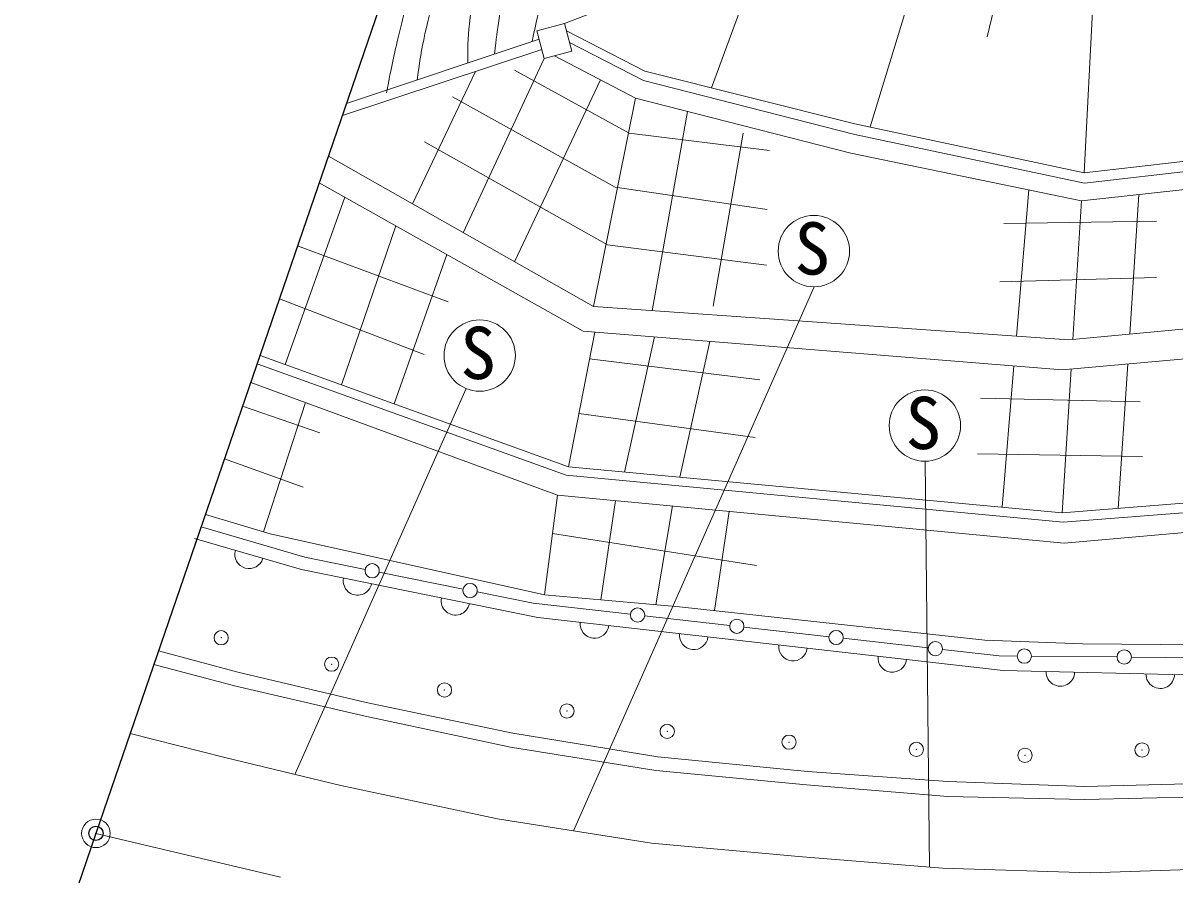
# Model space of a CAD drawing. Units: millimetres, scale not verified. Extents: x 40000 to 680000, y 20000 to 380000.
# Drawn here: x 83220 to 123574, y 281031 to 310894 of the extents above; entities that cross this region are included whole.
import ezdxf
from ezdxf.enums import TextEntityAlignment as Align

# ---------------------------------------------------------------- set-up
doc = ezdxf.new("R2010")
doc.units = ezdxf.units.MM
doc.header["$LTSCALE"] = 1000
doc.header["$PDMODE"] = 32
doc.header["$PDSIZE"] = 500
doc.linetypes.add('CHAIN', pattern=[18.5, 12, -1.5, 3.5, -1.5])
for name, color, linetype, lineweight in [('M-BGD', 7, 'Continuous', 13), ('M-BMK', 2, 'CHAIN', 13), ('M-BMK-SRVR', 3, 'Continuous', 25)]:
    doc.layers.add(name, color=color, linetype=linetype, lineweight=lineweight)
doc.layers.add('M-OTRS', color=6, linetype='Continuous')
doc.styles.add('ＭＳ ゴシック', font='')
doc.styles.get('ＭＳ ゴシック').set_extended_font_data('MS Gothic')

msp = doc.modelspace()

# ---------------------------------------------------------------- linework, layer by layer
at = {"layer": 'M-BGD'}
for p, q in [((114926, 313879), (112893, 307252)), ((109072, 313330), (107336, 308620)), ((117683, 313310), (116995, 310410)), ((106392, 312511), (102191, 310873)), ((120748, 312676), (120396, 305641)), ((102191, 310873), (101223, 310621)), ((102443, 309906), (102191, 310873)), ((101300, 310327), (94549, 308069)), ((101223, 310621), (101476, 309653)), ((105002, 309202), (102256, 310624)), ((101396, 309961), (94407, 307655)), ((104951, 308876), (102365, 310207)), ((101476, 309653), (98643, 303542)), ((101476, 309653), (102443, 309906)), ((104679, 308261), (101835, 309747)), ((96860, 304555), (99068, 309193)), ((100434, 309238), (104451, 307029)), ((112363, 307366), (105002, 309202)), ((103444, 308906), (100432, 302526)), ((112354, 306983), (104951, 308876)), ((103967, 305137), (98268, 308312)), ((104679, 308261), (103199, 300954)), ((112218, 306337), (104679, 308261)), ((106494, 307798), (105263, 300809)), ((120396, 305641), (112363, 307366)), ((97280, 306735), (103694, 303118)), ((104451, 307029), (109372, 306420)), ((108447, 307029), (107395, 300973)), ((120408, 305279), (112354, 306983)), ((120294, 304665), (112218, 306337)), ((128570, 306581), (120396, 305641)), ((103199, 300954), (93917, 306227)), ((128673, 306247), (120408, 305279)), ((128811, 305580), (120294, 304665)), ((102837, 300094), (93598, 305297)), ((109288, 304359), (103967, 305137)), ((94496, 304791), (92406, 298924)), ((118454, 305046), (118022, 299915)), ((122314, 304882), (121988, 299989)), ((120294, 304665), (119997, 299800)), ((122926, 303948), (117584, 303864)), ((96283, 303785), (94377, 298211)), ((98116, 301120), (92839, 303084)), ((103694, 303118), (109267, 302403)), ((98065, 302782), (96223, 297543)), ((122926, 301972), (117437, 301824)), ((110932, 301650), (102506, 282581)), ((97275, 299269), (92200, 301222)), ((119855, 299786), (103199, 300954)), ((126826, 300449), (119855, 299786)), ((102325, 295336), (103252, 300060)), ((119619, 298738), (102837, 300094)), ((105346, 299891), (104293, 295153)), ((107283, 299735), (106229, 294973)), ((102325, 295336), (91521, 299244)), ((103067, 299120), (109030, 298386)), ((126685, 299368), (119619, 298738)), ((102245, 295042), (91419, 298945)), ((117935, 298874), (117518, 293920)), ((119934, 298766), (119626, 293724)), ((121919, 298943), (121582, 293882)), ((101941, 294348), (91195, 298293)), ((98745, 298080), (92738, 284557)), ((93621, 296534), (90909, 297461)), ((93111, 297590), (91642, 293056)), ((122358, 297619), (116764, 297745)), ((102692, 297206), (108862, 296367)), ((93032, 294620), (90279, 295622)), ((114821, 295533), (114972, 281303)), ((122442, 295705), (116659, 295789)), ((119658, 293401), (102245, 295042)), ((119626, 293724), (102325, 295336)), ((101941, 294348), (101484, 290856)), ((119690, 292665), (101941, 294348)), ((126734, 294299), (119626, 293724)), ((103970, 294155), (103457, 290678)), ((105966, 293966), (105391, 290504)), ((126750, 293953), (119658, 293401)), ((91879, 292985), (89607, 293664)), ((107958, 293777), (107447, 290296)), ((93093, 292170), (89459, 293233)), ((101484, 290856), (91879, 292985)), ((101765, 293003), (108909, 291876)), ((126903, 293296), (119690, 292665)), ((89221, 292829), (92979, 291734)), ((95205, 291743), (93093, 292170)), ((92979, 291734), (101252, 290055)), ((98636, 291050), (95695, 291644)), ((101086, 290554), (99126, 290951)), ((104499, 290169), (101086, 290554)), ((106216, 290430), (101484, 290856)), ((116910, 289263), (106216, 290430)), ((101252, 290055), (117561, 288194)), ((107977, 289776), (104996, 290113)), ((111455, 289383), (108474, 289720)), ((114933, 288990), (111952, 289327)), ((120332, 289137), (116910, 289263)), ((125916, 289089), (120332, 289137)), ((87969, 288889), (90742, 288138)), ((117417, 288710), (115430, 288934)), ((118047, 288704), (117417, 288710)), ((121547, 288673), (118547, 288699)), ((125046, 288642), (122047, 288668)), ((87804, 288409), (90679, 287652)), ((90742, 288138), (95243, 287079)), ((117561, 288194), (125889, 288005)), ((90679, 287652), (95201, 286593)), ((95243, 287079), (100374, 286007)), ((95201, 286593), (100291, 285511)), ((90288, 285146), (86975, 285995)), ((100374, 286007), (105463, 285166)), ((100291, 285511), (105387, 284697)), ((94357, 284168), (90288, 285146)), ((105463, 285166), (110700, 284661)), ((105387, 284697), (110669, 284186)), ((110700, 284661), (115621, 284303)), ((99846, 283001), (94357, 284168)), ((110669, 284186), (115621, 283776)), ((115621, 284303), (120415, 284135)), ((120415, 284135), (126220, 284282)), ((115621, 283776), (120416, 283681)), ((120416, 283681), (126283, 283807)), ((105240, 282149), (99846, 283001)), ((110382, 281676), (105240, 282149)), ((115429, 281266), (110382, 281676)), ((126470, 281297), (120602, 281108)), ((120602, 281108), (115429, 281266))]:
    msp.add_line(p, q, dxfattribs=at)
for centre, radius in [((110923, 302899), 1250), ((99217, 299237), 1250), ((114812, 296783), 1250), ((95450, 291694), 250), ((98881, 291000), 250), ((104748, 290141), 250), ((108226, 289748), 250), ((111704, 289355), 250), ((115181, 288962), 250), ((118297, 288702), 250), ((121797, 288671), 250)]:
    msp.add_circle(centre, radius, dxfattribs=at)
for centre, start, end in [((91141, 292270), 163.753, 343.753), ((94939, 291336), 168.5262, 348.5262), ((98369, 290640), 168.5262, 348.5262), ((103239, 289828), 173.4896, 353.4896), ((106717, 289431), 173.4896, 353.4896), ((110194, 289034), 173.4896, 353.4896), ((113671, 288638), 173.4896, 353.4896), ((119560, 288148), 178.698, 358.6981), ((123059, 288069), 178.698, 358.6981)]:
    msp.add_arc(centre, 500, start, end, dxfattribs=at)
for points, knots in [([(111966, 333965), (111549, 332768), (111397, 332395), (110932, 331434), (110297, 330120), (109766, 329478), (108969, 328255), (108010, 326783), (107274, 326082), (106445, 324533), (105501, 322766), (105059, 321722), (104395, 319833), (104101, 318997), (104083, 318482), (103764, 317656), (103333, 316540), (102776, 316059), (102345, 314943), (101824, 313594), (101631, 312799), (101306, 311390), (101203, 310944), (101163, 310794), (101058, 310245)], [0, 0, 0, 0, 1, 1, 1, 2, 2, 2, 3, 3, 3, 4, 4, 4, 5, 5, 5, 6, 6, 6, 7, 7, 7, 8, 8, 8, 8]), ([(95958, 308442), (96134, 309435), (96207, 309719), (96397, 310530), (96872, 312556), (97348, 313635), (98006, 315609), (98659, 317569), (98925, 318710), (99772, 320593), (100417, 322026), (100968, 322734), (101697, 324126), (102348, 325371), (102646, 326103), (103305, 327344), (104030, 328708), (104473, 329453), (105261, 330782), (105947, 331938), (106177, 332309), (107059, 333716)], [0, 0, 0, 0, 1, 1, 1, 2, 2, 2, 3, 3, 3, 4, 4, 4, 5, 5, 5, 6, 6, 6, 7, 7, 7, 7]), ([(98807, 309493), (98794, 310226), (98816, 310467), (98879, 311088), (98998, 312274), (99262, 312911), (99604, 314053), (100192, 316016), (100570, 317105), (101339, 319005), (101862, 320298), (102252, 320980), (102885, 322223), (103505, 323441), (103821, 324143), (104525, 325314), (105138, 326333), (105556, 326857), (106228, 327838), (106889, 328802), (107299, 329316), (107932, 330298), (108351, 330948), (108619, 331299), (108941, 332002), (109209, 332587), (109289, 332821), (109509, 333547)], [0, 0, 0, 0, 1, 1, 1, 2, 2, 2, 3, 3, 3, 4, 4, 4, 5, 5, 5, 6, 6, 6, 7, 7, 7, 8, 8, 8, 9, 9, 9, 9]), ([(99741, 309805), (99796, 310398), (99823, 310569), (99899, 311056), (100042, 311978), (100145, 312496), (100431, 313383), (100816, 314575), (101184, 315187), (101633, 316356), (101989, 317280), (102151, 317812), (102517, 318732), (103082, 320154), (103385, 320961), (104073, 322328), (104624, 323424), (105042, 323979), (105692, 325020), (106369, 326104), (106778, 326692), (107490, 327754), (108000, 328514), (108351, 328899), (108815, 329688), (109324, 330553), (109622, 331036), (110014, 331960), (110294, 332620), (110385, 332866), (110645, 333684)], [0, 0, 0, 0, 1, 1, 1, 2, 2, 2, 3, 3, 3, 4, 4, 4, 5, 5, 5, 6, 6, 6, 7, 7, 7, 8, 8, 8, 9, 9, 9, 10, 10, 10, 10]), ([(107963, 333295), (107291, 331775), (107090, 331358), (106481, 330141), (105534, 328246), (104940, 327214), (103831, 325409), (103280, 324512), (102841, 324095), (102285, 323201), (101607, 322109), (101204, 321502), (100677, 320330), (99970, 318760), (99811, 317786), (99226, 316166), (98747, 314843), (98416, 314124), (97964, 312791), (97667, 311916), (97492, 311424), (97301, 310520), (97169, 309892), (97129, 309665), (97032, 308899)], [0, 0, 0, 0, 1, 1, 1, 2, 2, 2, 3, 3, 3, 4, 4, 4, 5, 5, 5, 6, 6, 6, 7, 7, 7, 8, 8, 8, 8])]:
    msp.add_open_spline(points, degree=3, knots=knots, dxfattribs=at)
for p in [(90161, 289345), (94031, 288419), (97984, 287515), (102274, 286779), (105786, 286064), (110055, 285685), (114514, 285433), (118320, 285223), (122421, 285412)]:
    msp.add_point(p, dxfattribs=at)
at = {"layer": 'M-BMK'}
msp.add_line((85773, 282489), (92237, 280953), dxfattribs=at)
at = {"layer": 'M-BMK-SRVR'}
for p, q in [((111462, 357364), (85773, 282489)), ((85773, 282489), (67597, 229513))]:
    msp.add_line(p, q, dxfattribs=at)
at = {"layer": 'M-BMK-SRVR', "lineweight": 13}
msp.add_circle((85773, 282489), 500, dxfattribs=at)
at = {"layer": 'M-BMK-SRVR'}
msp.add_point((85773, 282489), dxfattribs=at)
at = {"layer": 'M-OTRS'}
msp.add_point((85773, 282489), dxfattribs=at)

# ---------------------------------------------------------------- texts
at = {"layer": 'M-BGD', "style": 'ＭＳ ゴシック'}
for p in [(110244, 301526), (98538, 297864), (114134, 295410)]:
    msp.add_text('S', height=1833, dxfattribs=at).set_placement(p, align=Align.BOTTOM_LEFT)

doc.saveas('drawing.dxf')
